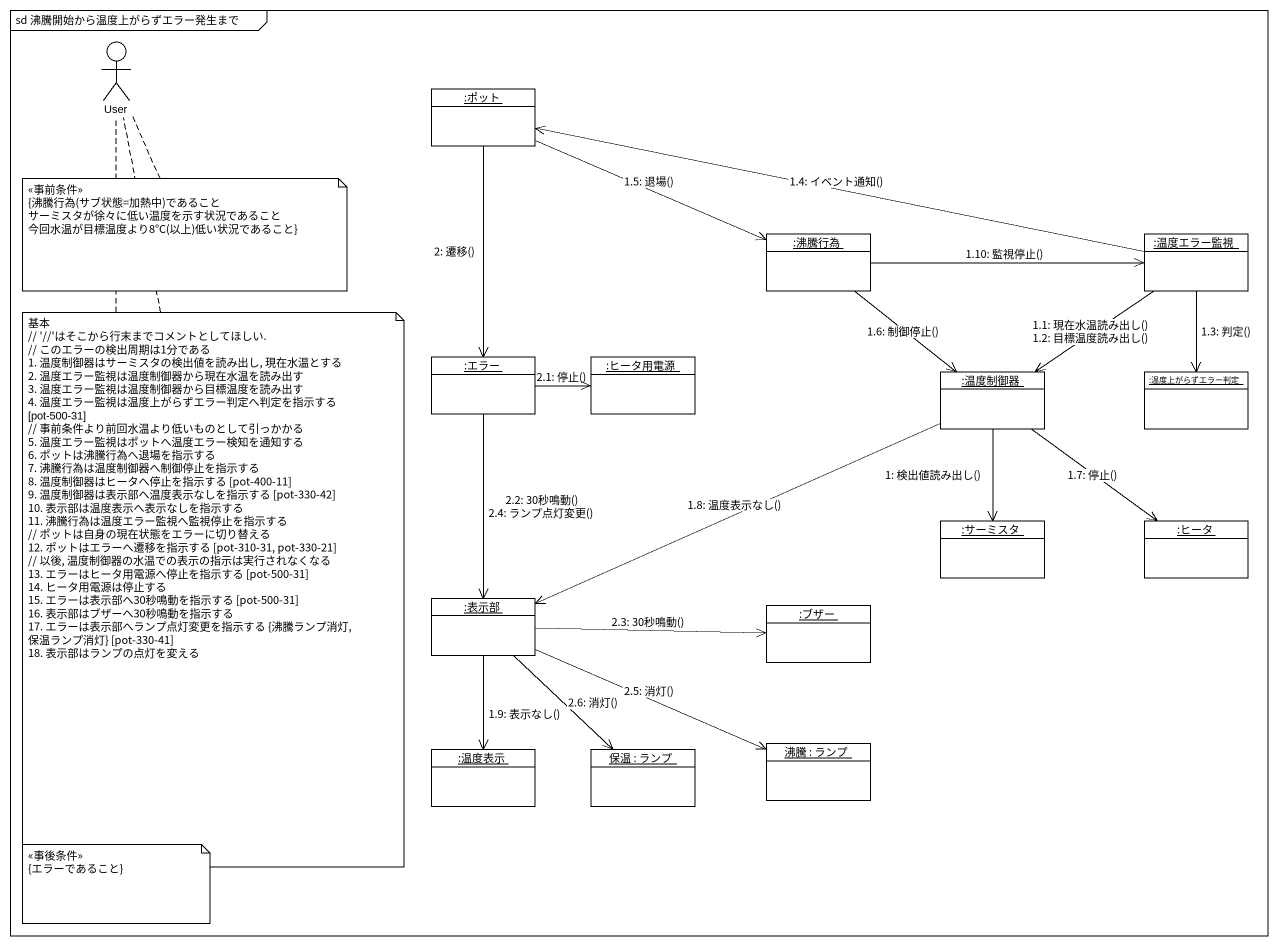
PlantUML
@startuml
mainframe sd 沸騰開始から温度上がらずエラー発生まで
allowmixing
hide circle
hide empty members
actor User
object ":ポット" as ポット
object ":沸騰行為" as 沸騰行為
object ":温度エラー監視" as 温度エラー監視
object ":エラー" as エラー
object ":ヒータ用電源" as ヒータ用電源
object ":温度制御器" as 温度制御器
object ":温度上がらずエラー判定" as 温度上がらずエラー判定
object ":サーミスタ" as サーミスタ
object ":ヒータ" as ヒータ
object ":表示部" as 表示部
object ":ブザー" as ブザー
object "沸騰 : ランプ" as 沸騰
object ":温度表示" as 温度表示
object "保温 : ランプ" as 保温
温度制御器 --> サーミスタ : 1: 検出値読み出し()
温度エラー監視 --> 温度制御器 : 1.1: 現在水温読み出し()\n1.2: 目標温度読み出し()
温度エラー監視 --> 温度上がらずエラー判定 : 1.3: 判定()
温度エラー監視 -left-> ポット : 1.4: イベント通知()
ポット -right-> 沸騰行為 : 1.5: 退場()
沸騰行為 --> 温度制御器 : 1.6: 制御停止()
温度制御器 --> ヒータ : 1.7: 停止()
温度制御器 -left-> 表示部 : 1.8: 温度表示なし()
表示部 --> 温度表示 : 1.9: 表示なし()
沸騰行為 -right-> 温度エラー監視 : 1.10: 監視停止()
ポット --> エラー : 2: 遷移()
エラー -right-> ヒータ用電源 : 2.1: 停止()
エラー --> 表示部 : 2.2: 30秒鳴動()\n2.4: ランプ点灯変更()
表示部 -right-> ブザー : 2.3: 30秒鳴動()
表示部 -right-> 沸騰 : 2.5: 消灯()
表示部 --> 保温 : 2.6: 消灯()
note bottom of User
  <<事前条件>>
  {沸騰行為(サブ状態=加熱中)であること
  サーミスタが徐々に低い温度を示す状況であること
  今回水温が目標温度より8°C(以上)低い状況であること}
end note
note bottom of User
  基本
  ~// '~//'はそこから行末までコメントとしてほしい.
  // このエラーの検出周期は1分である
  1. 温度制御器はサーミスタの検出値を読み出し, 現在水温とする
  2. 温度エラー監視は温度制御器から現在水温を読み出す
  3. 温度エラー監視は温度制御器から目標温度を読み出す
  4. 温度エラー監視は温度上がらずエラー判定へ判定を指示する [pot-500-31]
  // 事前条件より前回水温より低いものとして引っかかる
  5. 温度エラー監視はポットへ温度エラー検知を通知する
  6. ポットは沸騰行為へ退場を指示する
  7. 沸騰行為は温度制御器へ制御停止を指示する
  8. 温度制御器はヒータへ停止を指示する [pot-400-11]
  9. 温度制御器は表示部へ温度表示なしを指示する [pot-330-42]
  10. 表示部は温度表示へ表示なしを指示する
  11. 沸騰行為は温度エラー監視へ監視停止を指示する
  // ポットは自身の現在状態をエラーに切り替える
  12. ポットはエラーへ遷移を指示する [pot-310-31, pot-330-21]
  // 以後, 温度制御器の水温での表示の指示は実行されなくなる
  13. エラーはヒータ用電源へ停止を指示する [pot-500-31]
  14. ヒータ用電源は停止する
  15. エラーは表示部へ30秒鳴動を指示する [pot-500-31]
  16. 表示部はブザーへ30秒鳴動を指示する
  17. エラーは表示部へランプ点灯変更を指示する {沸騰ランプ消灯, 保温ランプ消灯} [pot-330-41]
  18. 表示部はランプの点灯を変える
end note
note bottom of User
  <<事後条件>>
  {エラーであること}
end note
@enduml
